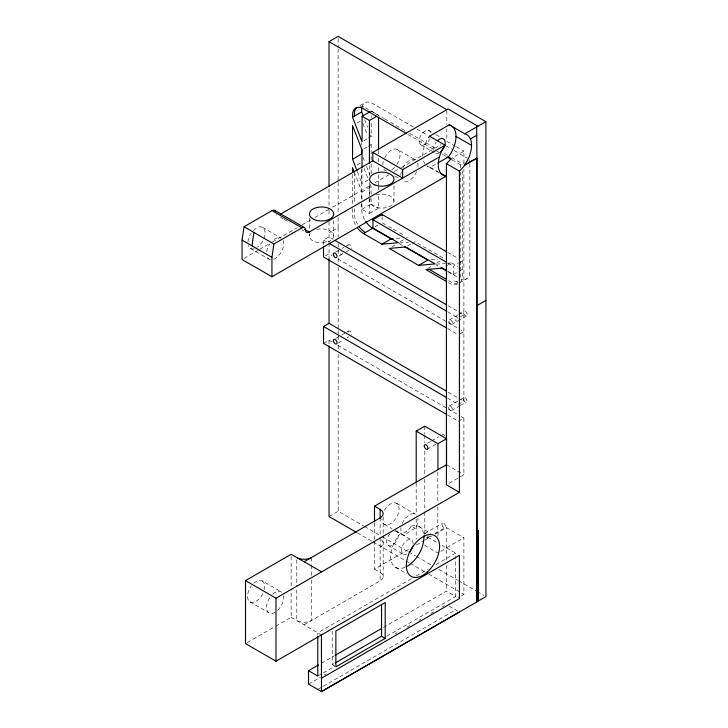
<?xml version="1.0" encoding="UTF-8"?>
<svg xmlns="http://www.w3.org/2000/svg" width="728" height="728" viewBox="0 0 728 728"><rect width="100%" height="100%" fill="white"/><g stroke="black" fill="none" stroke-linecap="round" stroke-linejoin="round"><path stroke-width="0.55" stroke-dasharray="3.64 2.73" d="M361.962 203.867L361.952 209.282L369.36 213.477L369.369 197.006M369.369 196.041L369.387 182.473M369.387 175.694L369.396 165.038M369.36 213.477L378.496 208.208L378.505 193.675M378.505 189.799L378.514 185.922M378.514 184.948L378.524 173.328M378.524 171.389L378.533 165.575M378.533 161.698L378.542 157.821M378.542 153.954L378.542 151.042M383.165 576.64L383.165 535.672M447.911 271.298L453.408 274.474L453.408 266.221L457.976 263.582M460.724 171.926L460.715 277.022A15.506 8.954 60 0 1 460.533 279.224M460.724 167.922L460.724 164.919L464.373 162.808M462.553 170.871L462.544 275.967A15.506 8.954 60 0 1 460.751 281.863M469.86 163.645L469.851 271.753A15.506 8.954 60 0 1 460.879 279.015M469.86 162.644L469.86 159.641M361.962 199.545L361.98 191.974L354.9 173.737M368.386 179.871L361.989 183.565L362.016 169.014M361.952 209.282L371.089 204.004L371.089 198.598M371.098 194.267L371.116 186.696L369.933 183.656M371.134 173.81L371.153 161.507M371.153 160.388L371.18 144.717L370.315 142.597M368.45 138.002L371.189 136.418L371.216 122.131M371.225 117.372L371.225 115.779M360.014 105.569L364.892 102.757M357.111 122.977L360.769 120.875M363.882 140.641L367.54 138.529M363.827 148.94L367.522 146.828M368.395 146.301L371.18 144.717M357.111 165.019L360.769 162.908M244.035 258.367L258.786 249.841M259.778 249.276L271.58 242.46M272.563 241.887L297.161 227.691M302.084 224.852L310.938 219.738M314.869 217.463L328.647 209.509M332.587 207.234L370.952 185.085M374.893 182.81L388.67 174.857M394.567 171.453L400.473 168.041M401.456 167.476L441.041 144.617M361.98 191.974L371.116 186.696M426.672 165.702A23.514 13.577 -60 0 0 430.375 167.322L437.009 163.491M463.891 163.573L463.891 151.133L452.106 157.94L462.553 163.864M338.138 217.526L338.138 227.718L329.038 233.006M323.523 244.599L323.523 240.104L329.011 236.937L332.942 239.212M374.793 226.972L378.442 224.861M325.352 255.928L329.011 253.817L331.959 255.528M335.635 252.079L339.284 249.968M342.06 248.375L343.88 247.32M344.799 246.792L348.448 244.681M338.957 256.074L341.696 254.491M346.291 251.843L349.031 250.259M400.245 241.669L403.904 239.567M391.983 246.838L397.461 243.671M407.553 245.891L411.211 243.78M412.121 243.252L414.869 241.669L444.235 258.631M436.927 262.854L440.586 260.742M427.746 268.541L432.314 265.902M446.064 266.011L451.542 262.854L457.73 266.421M458.886 263.054L462.544 260.942L460.86 259.978M323.55 343.407L329.038 340.24L331.986 341.951M335.781 338.402L340.659 335.59M341.632 335.035L345.527 332.778M346.501 332.214L348.448 331.094M453.408 274.474L457.976 271.835M458.886 271.307L462.544 269.196L460.478 268.004M338.192 342.934L343.061 340.113M346.956 337.865L348.903 336.746M459.787 282.801L466.639 278.851M449.431 319.892L457.685 315.124M458.594 314.596L464.073 311.438M460.214 316.908L463.863 314.796L458.94 311.957M451.842 324.415L457.321 321.248M458.258 320.702L466.484 315.961M460.214 333.788L463.863 331.677L460.915 329.975M449.131 406.097L459.85 399.909M460.824 399.344L463.745 397.661M458.413 404.386L463.891 401.219L463.891 169.26M451.533 410.619L459.332 406.124M460.305 405.56L466.157 402.184M458.413 421.266L463.891 418.099L463.891 474.72L447.383 484.247M427.673 443.106L430.63 441.396M431.613 440.831L438.502 436.846M427.127 449.331L435.99 444.216M329.038 516.543L338.174 511.265L363.554 525.925M424.715 533.497L442.442 523.259M427.127 538.019L431.067 535.744M434.998 533.469L444.854 527.782M247.484 642.478L274.847 626.681M275.803 626.125L291.136 617.271L291.136 589.252M374.492 541.131L374.492 569.15L409.491 548.939M416.298 545.017L424.078 540.522M425.052 539.958L431.604 536.172M435.162 534.125L446.555 527.7L463.891 537.71L463.891 594.403L458.067 597.761M304.095 624.76L380.143 580.853L380.143 537.064M446.419 560.005L446.419 547.802L463.891 537.71M440.831 551.351L446.555 548.048L446.555 527.7M411.411 578.733L317.799 632.787L317.799 634.998M416.325 575.894L428.137 569.078M436.017 564.528L455.701 553.162L455.701 556.492M321.321 663.308L334.125 655.91M383.374 627.472L446.419 591.081L455.701 596.441L455.701 557.602M332.214 631.085L332.214 664.737L334.106 663.645M317.799 676.057L334.543 666.393M386.75 636.245L455.701 596.441M308.508 684.102L320.329 677.277M324.269 675.002L326.244 673.864M395.195 634.052L397.16 632.914M407.016 627.227L409.973 625.525M418.837 620.402L420.802 619.264M430.658 613.577L433.615 611.875M442.478 606.752L444.444 605.614M317.799 689.462L455.701 609.837M396.223 238.466L401.374 238.001M406.524 237.546L407.553 237.455M399.481 243.043L408.272 242.26M431.049 259.805L437.637 259.223M436.09 264.228L445.363 263.399M447.42 263.218L451.542 262.854M457.857 282.164L454.017 280.89L458.049 282.337M384.411 524.351L391.983 528.601M395.768 530.73L404.659 535.781A23.514 13.577 -60 0 1 415.442 528.437A12.149 7.007 -60 0 0 417.89 518.109M371.089 204.004L378.496 208.208M371.235 111.02L372.609 111.803M373.064 112.057L374.447 112.84M374.902 113.104L375.821 113.632M376.74 114.15L378.578 115.197M438.72 172.718L427.2 166.084M428.373 130.239L435.062 134.098M436.017 134.653L442.697 138.511M455.364 146.201L446.828 141.278L446.828 128.874M456.31 146.756L463.891 151.133M413.44 127.072L372.645 103.522A15.506 8.954 60 0 0 362.098 106.616M416.907 129.074L427.327 135.089M445.554 145.609L451.633 149.122M454.236 150.623L467.258 158.14M365.329 107.744L383.565 118.264M384.43 118.764L389.635 121.776M390.508 122.277L405.259 130.794M409.6 133.297L435.644 148.33M444.326 153.335L447.793 155.346M407.771 134.352L435.553 150.387M436.418 150.887L441.623 153.89M442.497 154.391L445.964 156.402M452.043 159.905L460.724 164.919M420.675 144.717L434.052 152.434M430.375 167.322L438.147 171.808M384.739 157.63A12.149 7.007 -60 0 1 397.479 149.513L415.497 159.914M394.822 176.021L398.607 178.214M447.456 252.234L457.512 258.04M385.285 224.597L382.1 222.759L382.1 216.562M388.461 226.426L391.646 228.264M393.238 229.184L398.007 231.941M399.599 232.86L404.377 235.617M448.375 263.318L453.408 266.221M399.354 243.707L403.276 245.973M436.545 265.183L438.038 266.039M448.457 272.063L457.393 277.222M448.603 280.58L451.578 282.3A15.506 8.954 60 0 0 457.575 283.702M448.257 282.491L449.749 283.356A15.506 8.954 60 0 0 457.502 284.12M338.138 227.718L338.174 236.782M448.111 305.705L457.958 311.384M323.523 240.104L328.446 242.943M447.556 311.711L457.402 317.39M280.471 217.235L283.274 218.855M284.202 219.392L289.808 222.632M301.938 229.638L303.813 230.712M337.865 258.931L447.129 322.013M448.111 322.586L459.932 329.402M447.556 328.592L457.402 334.27M262.599 227.382L281.217 238.138A12.149 7.007 -60 0 0 271.981 241.259M250.45 248.421L269.069 259.168M448.139 392.128L457.985 397.806M458.968 398.38L463.891 401.219M447.584 398.134L457.43 403.812M337.892 345.354L447.156 408.435M448.139 409.009L459.95 415.825M460.942 416.398L463.891 418.099M447.584 415.015L457.43 420.693M446.555 464.71L463.891 474.72M396.551 503.321L415.524 514.268M404.895 567.358A23.514 13.577 -60 0 1 390.836 559.122A23.514 13.577 -60 0 1 400.5 533.387A12.149 7.007 -60 0 0 411.284 526.035L415.442 528.437M446.419 547.802L455.701 553.162M427.627 537.118L438.038 543.124M441.823 545.308L446.555 548.048M424.715 545.354L437.965 553.007M395.795 530.958L410.61 539.512M364.537 526.49L381.181 536.099M382.154 536.663L407.616 551.36M408.59 551.924L415.442 555.883M416.425 556.447L431.113 564.928M438.939 569.451L457.548 580.189M458.522 580.753L476.148 590.927M477.122 591.491L483.974 595.449M388.097 545.436L402.912 553.99M357.339 532.878L371.999 541.35M372.982 541.914L405.241 560.533M406.215 561.097L409.145 562.79M410.128 563.354L424.788 571.826M428.701 574.083L463.891 594.403M395.55 567.33L406.952 573.901M449.203 606.087L457.557 610.919M374.492 569.15L380.143 572.417A10.338 5.97 0 0 1 380.143 580.853M253.754 583.246A12.149 7.007 -60 0 1 262.189 580.899L281.154 591.846M291.136 617.271L321.448 634.889M250.041 601.929L269.005 612.885M332.214 664.737L334.953 666.32M419.064 526.608L430.412 533.296M364.655 119.565L367.622 127.227M370.598 134.889L371.189 136.418M362.917 123.523L367.44 135.181M362.908 157.121L364.965 162.417M366.612 166.648L369.897 175.111M364.036 168.459L368.168 179.097M357.475 171.917L361.989 183.565M446.828 110.829L446.828 124.361M446.419 565.556L446.419 591.081M437.965 532.659L437.965 537.182M437.828 471.844L437.828 502.211M437.828 506.715L437.828 532.587M424.788 426.153L424.788 434.043M424.788 435.171L424.788 443.061M424.788 450.951L424.788 474.611M424.788 479.124L424.788 510.683M424.788 511.811L424.788 534.352M416.198 482.955L416.198 514.514M416.198 519.019L416.198 539.312M393.975 185.758L393.975 201.11M383.165 516.789L383.165 534.625M380.143 517.863L380.143 536.536M374.492 523.104L374.492 540.012M369.688 183.565L369.688 194.531M369.688 198.917L369.688 201.11M361.68 142.743L361.68 144.981M361.68 169.224L361.68 199.527M361.68 203.431L361.68 209.3A15.506 8.954 60 0 0 364.892 220.102M354.372 172.472L354.372 203.749M354.372 208.636L354.372 213.522A15.506 8.954 60 0 0 357.584 224.324M352.543 174.502L352.543 205.778M352.543 208.709L352.543 214.578A15.506 8.954 60 0 0 356.593 226.745M338.174 243.561L338.174 249.204M338.174 250.341L338.174 253.726M338.174 258.24L338.174 262.762M338.174 267.276L338.174 329.393M338.174 330.521L338.174 335.044M338.174 336.172L338.174 340.686M338.174 345.209L338.174 349.722M338.174 354.245L338.174 511.265M338.138 38.666L338.138 47.72M338.138 48.849L338.138 181.299M338.138 182.437L338.138 212.995M333.706 220.557L333.706 235.908M329.001 188.843L329.001 209.218M329.001 210.347L329.001 217.135M329.001 221.667L329.011 242.561M329.038 243.188L329.038 258.995M329.038 340.24L329.038 344.763M311.402 557.548L311.402 564.291M311.402 565.419L311.402 575.548M311.402 580.043L311.402 620.538A10.338 5.97 0 0 1 296.787 620.538L296.787 587.915M309.418 218.364L309.418 232.623M309.418 233.715L309.418 235.908M296.787 559.796L296.787 586.795M291.136 556.538L291.136 588.133M381.354 539.63A10.338 5.97 0 0 1 380.143 547.229M360.296 106.252A15.506 8.954 60 0 1 364.346 107.225M276.74 215.078A5.169 2.985 -60 0 1 276.258 214.678M342.488 252.889A2.584 1.492 60 0 1 340.813 254.327A2.584 1.492 60 0 1 338.857 251.087M347.993 245.664A2.584 1.492 60 0 1 350.141 244.981A2.584 1.492 60 0 1 351.569 248.476M457.766 321.002A2.584 1.492 60 0 1 455.082 319.747A2.584 1.492 60 0 1 455.082 316.625A2.584 1.492 60 0 1 457.766 318.482M347.993 332.077A2.584 1.492 60 0 1 350.141 331.395A2.584 1.492 60 0 1 351.569 334.889M427.8 535.935A2.584 1.492 60 0 1 425.825 537.619M424.306 534.206A2.584 1.492 60 0 1 425.825 533.442M442.278 434.734A2.584 1.492 60 0 1 445.008 435.863M439.375 152.734A8.272 4.777 -60 0 1 434.962 152.962M433.588 150.287A8.272 4.777 -60 0 1 436.218 142.133M425.225 164.228A23.514 13.577 -60 0 1 423.286 160.105M422.759 156.174A23.514 13.577 -60 0 1 427.645 139.148M429.966 138.529A8.272 4.777 -60 0 1 420.538 144.617A8.272 4.777 -60 0 1 422.877 132.705A8.272 4.777 -60 0 1 430.885 133.87M411.284 526.035A23.514 13.577 -60 0 1 423.732 534.498M406.87 553.962A8.272 4.777 -60 0 1 401.456 549.868A8.272 4.777 -60 0 1 407.707 540.012A8.272 4.777 -60 0 1 413.122 544.098M394.904 530.885A8.272 4.777 -60 0 1 397.151 539.776A8.272 4.777 -60 0 1 388.051 545.399A8.272 4.777 -60 0 1 389.671 534.125M272.718 594.194A12.149 7.007 -60 0 1 282.273 592.792M283.529 595.686A12.149 7.007 -60 0 1 277.441 610.537M275.084 612.275A12.149 7.007 -60 0 1 266.848 609.946A12.149 7.007 -60 0 1 270.379 596.778M262.189 580.899A12.149 7.007 -60 0 1 264.364 589.371M262.781 593.811A12.149 7.007 -60 0 1 249.74 601.738A12.149 7.007 -60 0 1 251.415 585.831M402.266 523.514A12.149 7.007 -60 0 1 416.634 515.215M404.659 535.781A12.149 7.007 -60 0 1 401.01 527.864M384.411 510.328A12.149 7.007 -60 0 1 397.916 504.586A12.149 7.007 -60 0 1 392.701 522.131A12.149 7.007 -60 0 1 381.891 518.791M402.757 168.032A12.149 7.007 -60 0 1 416.088 160.333M417.681 162.936A12.149 7.007 -60 0 1 417.872 167.358M416.616 171.708A12.149 7.007 -60 0 1 402.238 180.007M400.837 175.393A12.149 7.007 -60 0 1 401.437 171.389M397.479 149.513A12.149 7.007 -60 0 1 396.815 164.601M394.567 167.422A12.149 7.007 -60 0 1 391.409 169.942M386.704 171.044A12.149 7.007 -60 0 1 383.774 168.987M382.819 164.983A12.149 7.007 -60 0 1 383.419 160.988M283.128 240.395A12.149 7.007 -60 0 1 281.509 251.642A12.149 7.007 -60 0 1 272.782 259.55M270.443 259.669A12.149 7.007 -60 0 1 267.158 256.911M266.703 251.724A12.149 7.007 -60 0 1 269.733 244.08M253.362 230.512A12.149 7.007 -60 0 1 264.874 230.785A12.149 7.007 -60 0 1 257.293 247.329M254.163 248.803A12.149 7.007 -60 0 1 248.266 245.4M247.975 241.951A12.149 7.007 -60 0 1 251.114 233.333M375.939 194.977A12.149 7.007 0 0 1 393.73 199.709A12.149 7.007 0 0 1 380.58 208.081A12.149 7.007 0 0 1 370.689 198.325M316.744 229.475A12.149 7.007 0 0 1 333.533 234.725A12.149 7.007 0 0 1 320.72 242.906A12.149 7.007 0 0 1 309.991 233.779M449.003 321.439A2.584 1.492 60 0 0 451.997 324.36A2.584 1.492 60 0 0 451.396 320.429A2.584 1.492 60 0 0 449.003 321.439M463.645 312.985A2.584 1.492 60 0 0 466.639 315.906A2.584 1.492 60 0 0 466.038 311.975A2.584 1.492 60 0 0 463.645 312.985M448.703 407.653A2.584 1.492 60 0 0 451.697 410.574A2.584 1.492 60 0 0 451.096 406.634A2.584 1.492 60 0 0 448.703 407.653M463.317 399.208A2.584 1.492 60 0 0 466.311 402.129A2.584 1.492 60 0 0 465.711 398.198A2.584 1.492 60 0 0 463.317 399.208M442.014 524.815A2.584 1.492 60 0 0 445.008 527.736A2.584 1.492 60 0 0 444.408 523.805A2.584 1.492 60 0 0 442.014 524.815"/><path stroke-width="1.09" d="M369.405 163.099L369.442 120.466L376.749 116.252M378.542 150.077L378.578 117.135M362.016 167.895L362.044 149.995L352.543 125.616L352.543 159.223L357.066 170.862M370.315 111.539L362.098 116.289L362.053 141.696L352.543 117.181L352.543 115.124A15.506 8.954 60 0 1 363.509 108.8L406.042 133.351M428.555 137.656A23.514 13.577 -60 0 1 429.529 136.209L445.045 145.172A23.514 13.577 -60 0 0 439.421 156.857A23.514 13.577 -60 0 0 445.918 176.303L271.935 276.749L242.06 259.496L242.06 240.113L244.044 226.754L272.008 210.61A5.169 2.985 -60 0 1 275.521 211.639M271.935 276.749L271.935 257.366L273.919 243.998L301.883 227.855A5.169 2.985 -60 0 1 305.542 229.966A5.169 2.985 -60 0 0 309.191 232.077L439.448 156.866M329.001 186.577L329.001 41.678L338.138 36.4L485.895 121.713L485.94 596.578L476.858 601.819L476.822 158.103L464.473 165.165L476.94 158.176L476.94 601.874L321.503 691.6L308.508 684.102L308.508 670.697L318.364 665.01M352.543 117.181L361.68 111.903L361.68 109.855A15.506 8.954 60 0 1 361.861 107.653M352.543 159.223L361.68 153.945L361.68 148.348M280.262 214.278L372.818 160.852L372.818 152.407L448.075 108.954L477.923 126.19M429.529 136.209L449.231 124.834L464.746 133.797A23.514 13.577 -60 0 1 470.37 138.984L476.704 135.363M372.818 152.407L402.657 169.642L445.045 145.172M464.746 133.797L485.895 121.713M437.956 162.945L448.384 156.929A23.514 13.577 -60 0 0 449.231 124.834M357.512 228.037A15.506 8.954 60 0 0 363.509 233.561L381.936 244.199L398.425 242.724L372.964 228.028L372.964 219.774L382.1 214.505L446.619 251.751M363.509 233.561L372.645 228.283L391.072 238.93L393.129 238.739M381.936 244.199L391.072 238.93M418.618 265.374L435.098 263.9L405.733 246.947L389.243 248.421L418.618 265.374L427.746 260.105L404.249 246.537M446.601 414.441L323.55 343.407L323.55 326.526L329.038 323.359L446.173 390.991M476.858 305.642L485.94 300.4M416.198 481.827L416.198 431.113L424.788 426.153L446.555 438.72L446.555 464.71L374.492 506.16L374.492 521.976M416.198 431.113L437.965 443.68L446.555 438.72M459.414 611.984L321.448 691.573L321.503 678.196L459.414 598.58L459.414 555.309L275.985 661.206L245.518 643.616L245.518 580.616L291.136 554.281L321.603 571.871M304.095 561.761L380.143 517.863A10.338 5.97 0 0 0 380.143 509.418L374.492 506.16M245.518 580.616L275.985 598.207L459.414 492.31L459.414 171.126A23.514 13.577 -60 0 0 464.655 165.274M476.885 531.722L478.46 530.812L478.46 600.918L478.423 530.794M335.108 655.346L381.399 628.61M335.062 663.09L381.545 636.254L385.203 638.365L385.203 602.502L335.872 630.976L335.872 666.848L385.203 638.365M362.098 116.289L369.442 120.466M329.001 41.678L446.828 109.701M476.676 126.936L476.94 158.176M456.001 136.391L471.553 145.363M448.384 156.929L451.123 158.504A23.514 13.577 -60 0 1 446.419 163.627L446.419 484.812L459.414 492.31M446.837 156.902L451.178 159.405M446.419 163.627L459.414 171.126M440.085 172.936L445.918 176.303M372.818 160.852L402.657 178.078L402.657 169.642M372.964 219.774L446.701 262.353M446.528 270.507L442.406 268.122L425.925 269.597L446.774 281.636M441.013 267.758L446.974 271.198M429.238 269.406L445.618 278.86M334.916 240.349L446.146 304.568M274.593 210.347L304.468 227.6M329.429 243.507L446.573 311.138M272.008 210.61L301.883 227.855M304.377 229.293L309.191 232.077M446.573 328.019L323.523 256.984L323.523 246.856M244.044 226.754L273.919 243.998M242.06 240.113L271.935 257.366M323.55 326.526L446.601 397.561M356.356 532.314L329.038 516.543L329.038 345.9M308.508 670.697L317.799 676.057L317.799 636.108M321.448 678.168L321.448 634.889M361.68 111.903L362.872 114.969M354.309 172.218L352.543 167.658L352.543 172.545M437.965 443.68L437.965 469.669M382.1 214.505L382.1 215.534M381.545 605.214L381.545 636.254M380.143 509.418L380.143 518.463M354.372 116.125L354.372 114.069A15.506 8.954 60 0 1 356.82 107.507M329.038 258.995L329.038 323.359M275.985 598.207L275.985 661.206M311.402 557.548A10.338 5.97 0 0 1 296.787 557.548M252.043 245.882A118.855 68.623 -60 0 1 254.017 232.514M365.338 232.505A15.506 8.954 60 0 1 359.332 226.981M372.645 228.283A15.506 8.954 60 0 1 365.729 221.467M470.397 139.002A23.514 13.577 -60 0 1 464.473 165.165M437.337 140.841A8.272 4.777 -60 0 1 444.99 140.85A8.272 4.777 -60 0 1 440.622 151.87M423.887 535.899A23.514 13.577 -60 0 1 406.078 566.83M412.767 546.182A8.272 4.777 -60 0 1 409.327 552.133M333.379 254.682A2.584 1.492 60 0 0 336.372 257.612A2.584 1.492 60 0 0 335.772 253.672A2.584 1.492 60 0 0 333.379 254.682M333.406 341.086A2.584 1.492 60 0 0 336.4 344.007A2.584 1.492 60 0 0 335.799 340.067A2.584 1.492 60 0 0 333.406 341.086M424.297 446.364A2.584 1.492 60 0 0 427.281 449.285A2.584 1.492 60 0 0 426.681 445.345A2.584 1.492 60 0 0 424.297 446.364M427.263 572.072A23.514 13.577 -60 0 0 434.716 535.644A23.514 13.577 -60 0 0 406.897 560.314A23.514 13.577 -60 0 0 427.263 572.072M374.711 184.857A12.149 7.007 0 0 0 393.912 179.898A12.149 7.007 0 0 0 376.876 172.773A12.149 7.007 0 0 0 374.711 184.857M314.441 219.647A12.149 7.007 0 0 0 333.642 214.696A12.149 7.007 0 0 0 316.607 207.571A12.149 7.007 0 0 0 314.441 219.647"/></g></svg>
